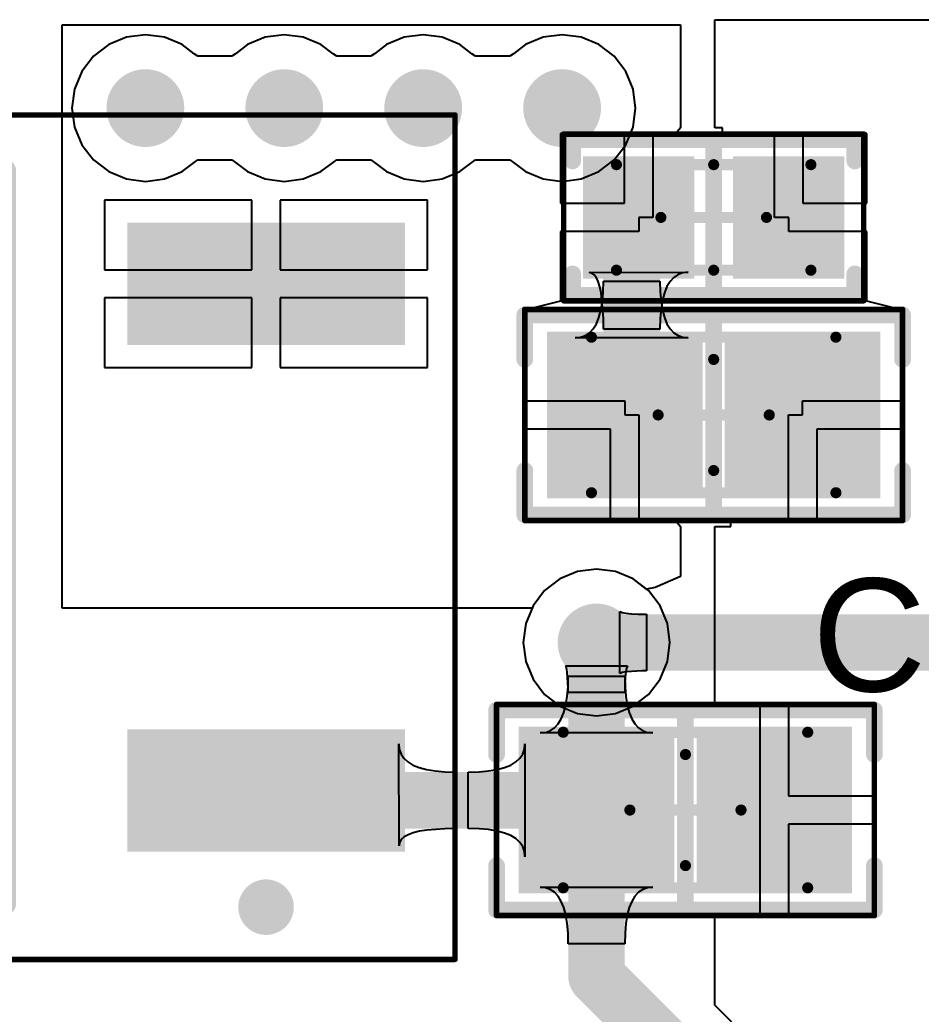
# Model space of a CAD drawing. Header units: inches. Extents: x -0.01 to 3.94, y -0.06 to 4.68.
# Drawn here: x 3.1642 to 3.4835, y 1.0077 to 1.36 of the extents above; entities that cross this region are included whole.
import ezdxf

# ---------------------------------------------------------------- set-up
doc = ezdxf.new("R2010")
doc.units = ezdxf.units.IN
doc.header["$MEASUREMENT"] = 0
for name, color, linetype in [('Bottom Layer', 5, 'Continuous'), ('Int1 -GND)', 16, 'Continuous'), ('Int2 -PWR)', 76, 'Continuous'), ('Top 3D Body', 56, 'Continuous'), ('Top Courtyard', 56, 'Continuous'), ('Top Layer', 1, 'Continuous'), ('Top Overlay', 2, 'Continuous'), ('Top Paste', 8, 'Continuous'), ('Top Solder', 216, 'Continuous'), ('Via Holes', 16, 'Continuous')]:
    doc.layers.add(name, color=color, linetype=linetype)
doc.styles.add('Arial', font='', dxfattribs={"height": 0.2})
doc.styles.get('Arial').set_extended_font_data('Arial')

# ---------------------------------------------------------------- blocks, each defined once
blk = doc.blocks.new('4BDA507D_BB70_4009_B963_85AD90086B51_463')
at = {"layer": 'Top Layer'}
for points in [[(-0.21654, 0.07008), (-0.21654, 0.10945), (-0.12205, 0.10945), (-0.12205, 0.07008)], [(-0.05118, -0.10925), (-0.05118, 0.10925), (0.21653, 0.10925), (0.21653, -0.10925)], [(-0.21654, -0.10945), (-0.21654, -0.07008), (-0.12205, -0.07008), (-0.12205, -0.10945)]]:
    blk.add_hatch(color=1, dxfattribs=at).paths.add_polyline_path(points)
at = {"layer": 'Top Paste'}
for points in [[(-0.21654, 0.07008), (-0.21654, 0.10945), (-0.12205, 0.10945), (-0.12205, 0.07008)], [(-0.05118, -0.10925), (-0.05118, 0.10925), (0.21653, 0.10925), (0.21653, -0.10925)], [(-0.21654, -0.10945), (-0.21654, -0.07008), (-0.12205, -0.07008), (-0.12205, -0.10945)]]:
    blk.add_hatch(color=8, dxfattribs=at).paths.add_polyline_path(points)
at = {"layer": 'Top Solder'}
for points in [[(-0.2185, 0.06811), (-0.2185, 0.11142), (-0.12008, 0.11142), (-0.12008, 0.06811)], [(-0.05315, -0.11122), (-0.05315, 0.11122), (0.2185, 0.11122), (0.2185, -0.11122)], [(-0.2185, -0.11142), (-0.2185, -0.06811), (-0.12008, -0.06811), (-0.12008, -0.11142)]]:
    blk.add_hatch(color=216, dxfattribs=at).paths.add_polyline_path(points)
at = {"layer": 'Top 3D Body'}
for points in [[(0.16732, 0.12992, 0.00394, 0.00394, 0), (-0.07677, 0.12992, 0.00394, 0.00394, 0)], [(-0.07677, 0.12992, 0.00394, 0.00394, 0), (-0.07677, -0.12992, 0.00394, 0.00394, 0)], [(0.16732, 0.12992, 0.00394, 0.00394, 0), (0.16732, -0.12992, 0.00394, 0.00394, 0)], [(0.16732, -0.12992, 0.00394, 0.00394, 0), (-0.07677, -0.12992, 0.00394, 0.00394, 0)]]:
    blk.add_lwpolyline(points, format="xyseb", dxfattribs=at)
for points in [[(-0.07776, 0.12992, 0.00197, 0.00197, 1), (-0.07579, 0.12992, 0.00197, 0.00197, 1)], [(-0.07776, 0.12992, 0.00197, 0.00197, 1), (-0.07579, 0.12992, 0.00197, 0.00197, 1)], [(0.16634, 0.12992, 0.00197, 0.00197, 1), (0.16831, 0.12992, 0.00197, 0.00197, 1)], [(0.16634, 0.12992, 0.00197, 0.00197, 1), (0.16831, 0.12992, 0.00197, 0.00197, 1)], [(-0.07776, -0.12992, 0.00197, 0.00197, 1), (-0.07579, -0.12992, 0.00197, 0.00197, 1)], [(-0.07776, -0.12992, 0.00197, 0.00197, 1), (-0.07579, -0.12992, 0.00197, 0.00197, 1)], [(0.16634, -0.12992, 0.00197, 0.00197, 1), (0.16831, -0.12992, 0.00197, 0.00197, 1)], [(0.16634, -0.12992, 0.00197, 0.00197, 1), (0.16831, -0.12992, 0.00197, 0.00197, 1)]]:
    blk.add_lwpolyline(points, format="xyseb", close=True, dxfattribs=at)
at = {"layer": 'Top Courtyard'}
for points in [[(0.23622, 0.14961, 0.00197, 0.00197, 0), (-0.23622, 0.14961, 0.00197, 0.00197, 0)], [(-0.23622, 0.14961, 0.00197, 0.00197, 0), (-0.23622, -0.14961, 0.00197, 0.00197, 0)], [(0.23622, 0.14961, 0.00197, 0.00197, 0), (0.23622, -0.14961, 0.00197, 0.00197, 0)], [(0, 0.01969, 0.00394, 0.00394, 0), (0, -0.01968, 0.00394, 0.00394, 0)], [(0.01968, 0, 0.00394, 0.00394, 0), (-0.01969, 0, 0.00394, 0.00394, 0)], [(0.23622, -0.14961, 0.00197, 0.00197, 0), (-0.23622, -0.14961, 0.00197, 0.00197, 0)]]:
    blk.add_lwpolyline(points, format="xyseb", dxfattribs=at)
for points in [[(-0.23671, 0.14961, 0.000984, 0.000984, 1), (-0.23573, 0.14961, 0.000984, 0.000984, 1)], [(-0.23671, 0.14961, 0.000984, 0.000984, 1), (-0.23573, 0.14961, 0.000984, 0.000984, 1)], [(0.23573, 0.14961, 0.000984, 0.000984, 1), (0.23671, 0.14961, 0.000984, 0.000984, 1)], [(0.23573, 0.14961, 0.000984, 0.000984, 1), (0.23671, 0.14961, 0.000984, 0.000984, 1)], [(-0.00098, 0.01969, 0.00197, 0.00197, 1), (0.00098, 0.01969, 0.00197, 0.00197, 1)], [(-0.02067, 0, 0.00197, 0.00197, 1), (-0.0187, 0, 0.00197, 0.00197, 1)], [(0.0187, 0, 0.00197, 0.00197, 1), (0.02067, 0, 0.00197, 0.00197, 1)], [(-0.00098, -0.01968, 0.00197, 0.00197, 1), (0.00098, -0.01968, 0.00197, 0.00197, 1)], [(-0.23671, -0.14961, 0.000984, 0.000984, 1), (-0.23573, -0.14961, 0.000984, 0.000984, 1)], [(-0.23671, -0.14961, 0.000984, 0.000984, 1), (-0.23573, -0.14961, 0.000984, 0.000984, 1)], [(0.23573, -0.14961, 0.000984, 0.000984, 1), (0.23671, -0.14961, 0.000984, 0.000984, 1)], [(0.23573, -0.14961, 0.000984, 0.000984, 1), (0.23671, -0.14961, 0.000984, 0.000984, 1)]]:
    blk.add_lwpolyline(points, format="xyseb", close=True, dxfattribs=at)
at = {"layer": 'Top Overlay'}
for points in [[(-0.16437, 0.1311, 0.00984, 0.00984, 1), (-0.17421, 0.1311, 0.00984, 0.00984, 1)], [(-0.17667, 0.1311, 0.00492, 0.00492, 1), (-0.17175, 0.1311, 0.00492, 0.00492, 1)], [(-0.16683, 0.1311, 0.00492, 0.00492, 1), (-0.16191, 0.1311, 0.00492, 0.00492, 1)], [(-0.07874, 0.12992, 0.00394, 0.00394, 1), (-0.0748, 0.12992, 0.00394, 0.00394, 1)], [(-0.07874, 0.12992, 0.00394, 0.00394, 1), (-0.0748, 0.12992, 0.00394, 0.00394, 1)], [(-0.0689, 0.12992, 0.00394, 0.00394, 1), (-0.06496, 0.12992, 0.00394, 0.00394, 1)], [(-0.07874, -0.12992, 0.00394, 0.00394, 1), (-0.0748, -0.12992, 0.00394, 0.00394, 1)], [(-0.07874, -0.12992, 0.00394, 0.00394, 1), (-0.0748, -0.12992, 0.00394, 0.00394, 1)], [(-0.0689, -0.12992, 0.00394, 0.00394, 1), (-0.06496, -0.12992, 0.00394, 0.00394, 1)]]:
    blk.add_lwpolyline(points, format="xyseb", close=True, dxfattribs=at)
for points in [[(-0.07677, 0.12992, 0.00787, 0.00787, 0), (-0.07677, -0.12992, 0.00787, 0.00787, 0)], [(-0.06693, 0.12992, 0.00787, 0.00787, 0), (-0.07677, 0.12992, 0.00787, 0.00787, 0)], [(-0.06693, -0.12992, 0.00787, 0.00787, 0), (-0.07677, -0.12992, 0.00787, 0.00787, 0)]]:
    blk.add_lwpolyline(points, format="xyseb", dxfattribs=at)
blk = doc.blocks.new('CAP_0805_2012_621')
at = {"layer": 'Top Layer'}
for points in [[(-0.05709, -0.02756), (-0.05709, 0.02756), (-0.00591, 0.02756), (-0.00591, -0.02756)], [(0.00591, -0.02756), (0.00591, 0.02756), (0.05709, 0.02756), (0.05709, -0.02756)]]:
    blk.add_hatch(color=1, dxfattribs=at).paths.add_polyline_path(points)
at = {"layer": 'Top Paste'}
for points in [[(-0.05709, -0.02756), (-0.05709, 0.02756), (-0.00591, 0.02756), (-0.00591, -0.02756)], [(0.00591, -0.02756), (0.00591, 0.02756), (0.05709, 0.02756), (0.05709, -0.02756)]]:
    blk.add_hatch(color=8, dxfattribs=at).paths.add_polyline_path(points)
at = {"layer": 'Top Solder'}
for points in [[(-0.05906, -0.02953), (-0.05906, 0.02953), (-0.00394, 0.02953), (-0.00394, -0.02953)], [(0.00394, -0.02953), (0.00394, 0.02953), (0.05905, 0.02953), (0.05905, -0.02953)]]:
    blk.add_hatch(color=216, dxfattribs=at).paths.add_polyline_path(points)
at = {"layer": 'Top 3D Body'}
for points in [[(-0.04331, 0.02756, 0.00394, 0.00394, 0), (0.04331, 0.02756, 0.00394, 0.00394, 0)], [(-0.04331, -0.02756, 0.00394, 0.00394, 0), (-0.04331, 0.02756, 0.00394, 0.00394, 0)], [(0.04331, -0.02756, 0.00394, 0.00394, 0), (0.04331, 0.02756, 0.00394, 0.00394, 0)], [(-0.04331, -0.02756, 0.00394, 0.00394, 0), (0.04331, -0.02756, 0.00394, 0.00394, 0)]]:
    blk.add_lwpolyline(points, format="xyseb", dxfattribs=at)
for points in [[(-0.04429, 0.02756, 0.00197, 0.00197, 1), (-0.04232, 0.02756, 0.00197, 0.00197, 1)], [(-0.04429, 0.02756, 0.00197, 0.00197, 1), (-0.04232, 0.02756, 0.00197, 0.00197, 1)], [(0.04232, 0.02756, 0.00197, 0.00197, 1), (0.04429, 0.02756, 0.00197, 0.00197, 1)], [(0.04232, 0.02756, 0.00197, 0.00197, 1), (0.04429, 0.02756, 0.00197, 0.00197, 1)], [(-0.04429, -0.02756, 0.00197, 0.00197, 1), (-0.04232, -0.02756, 0.00197, 0.00197, 1)], [(-0.04429, -0.02756, 0.00197, 0.00197, 1), (-0.04232, -0.02756, 0.00197, 0.00197, 1)], [(0.04232, -0.02756, 0.00197, 0.00197, 1), (0.04429, -0.02756, 0.00197, 0.00197, 1)], [(0.04232, -0.02756, 0.00197, 0.00197, 1), (0.04429, -0.02756, 0.00197, 0.00197, 1)]]:
    blk.add_lwpolyline(points, format="xyseb", close=True, dxfattribs=at)
at = {"layer": 'Top Courtyard'}
for points in [[(-0.06693, 0.0374, 0.00197, 0.00197, 0), (0.06693, 0.0374, 0.00197, 0.00197, 0)], [(-0.06693, -0.0374, 0.00197, 0.00197, 0), (-0.06693, 0.0374, 0.00197, 0.00197, 0)], [(0.06693, -0.0374, 0.00197, 0.00197, 0), (0.06693, 0.0374, 0.00197, 0.00197, 0)], [(0, -0.01969, 0.00394, 0.00394, 0), (0, 0.01968, 0.00394, 0.00394, 0)], [(-0.01968, 0, 0.00394, 0.00394, 0), (0.01969, 0, 0.00394, 0.00394, 0)], [(-0.06693, -0.0374, 0.00197, 0.00197, 0), (0.06693, -0.0374, 0.00197, 0.00197, 0)]]:
    blk.add_lwpolyline(points, format="xyseb", dxfattribs=at)
for points in [[(-0.06742, 0.0374, 0.000984, 0.000984, 1), (-0.06644, 0.0374, 0.000984, 0.000984, 1)], [(-0.06742, 0.0374, 0.000984, 0.000984, 1), (-0.06644, 0.0374, 0.000984, 0.000984, 1)], [(0.06644, 0.0374, 0.000984, 0.000984, 1), (0.06742, 0.0374, 0.000984, 0.000984, 1)], [(0.06644, 0.0374, 0.000984, 0.000984, 1), (0.06742, 0.0374, 0.000984, 0.000984, 1)], [(-0.00098, 0.01968, 0.00197, 0.00197, 1), (0.00098, 0.01968, 0.00197, 0.00197, 1)], [(-0.02067, 0, 0.00197, 0.00197, 1), (-0.0187, 0, 0.00197, 0.00197, 1)], [(0.0187, 0, 0.00197, 0.00197, 1), (0.02067, 0, 0.00197, 0.00197, 1)], [(-0.00098, -0.01969, 0.00197, 0.00197, 1), (0.00098, -0.01969, 0.00197, 0.00197, 1)], [(-0.06742, -0.0374, 0.000984, 0.000984, 1), (-0.06644, -0.0374, 0.000984, 0.000984, 1)], [(-0.06742, -0.0374, 0.000984, 0.000984, 1), (-0.06644, -0.0374, 0.000984, 0.000984, 1)], [(0.06644, -0.0374, 0.000984, 0.000984, 1), (0.06742, -0.0374, 0.000984, 0.000984, 1)], [(0.06644, -0.0374, 0.000984, 0.000984, 1), (0.06742, -0.0374, 0.000984, 0.000984, 1)]]:
    blk.add_lwpolyline(points, format="xyseb", close=True, dxfattribs=at)
at = {"layer": 'Top Overlay'}
for points in [[(-0.06693, 0.01968, 0.00591, 0.00591, 0), (-0.06693, 0.03543, 0.00591, 0.00591, 0)], [(-0.06693, 0.03543, 0.00591, 0.00591, 0), (0.06693, 0.03543, 0.00591, 0.00591, 0)], [(0, -0.03543, 0.00591, 0.00591, 0), (0, 0.03543, 0.00591, 0.00591, 0)], [(0.06693, 0.01968, 0.00591, 0.00591, 0), (0.06693, 0.03543, 0.00591, 0.00591, 0)], [(-0.06693, -0.03543, 0.00591, 0.00591, 0), (-0.06693, -0.01969, 0.00591, 0.00591, 0)], [(0.06693, -0.03543, 0.00591, 0.00591, 0), (0.06693, -0.01969, 0.00591, 0.00591, 0)], [(-0.06693, -0.03543, 0.00591, 0.00591, 0), (0.06693, -0.03543, 0.00591, 0.00591, 0)]]:
    blk.add_lwpolyline(points, format="xyseb", dxfattribs=at)
for points in [[(-0.0684, 0.03543, 0.00295, 0.00295, 1), (-0.06545, 0.03543, 0.00295, 0.00295, 1)], [(-0.0684, 0.03543, 0.00295, 0.00295, 1), (-0.06545, 0.03543, 0.00295, 0.00295, 1)], [(-0.00148, 0.03543, 0.00295, 0.00295, 1), (0.00148, 0.03543, 0.00295, 0.00295, 1)], [(0.06545, 0.03543, 0.00295, 0.00295, 1), (0.06841, 0.03543, 0.00295, 0.00295, 1)], [(0.06545, 0.03543, 0.00295, 0.00295, 1), (0.06841, 0.03543, 0.00295, 0.00295, 1)], [(-0.0684, 0.01968, 0.00295, 0.00295, 1), (-0.06545, 0.01968, 0.00295, 0.00295, 1)], [(0.06545, 0.01968, 0.00295, 0.00295, 1), (0.06841, 0.01968, 0.00295, 0.00295, 1)], [(-0.0684, -0.01969, 0.00295, 0.00295, 1), (-0.06545, -0.01969, 0.00295, 0.00295, 1)], [(0.06545, -0.01969, 0.00295, 0.00295, 1), (0.06841, -0.01969, 0.00295, 0.00295, 1)], [(-0.0684, -0.03543, 0.00295, 0.00295, 1), (-0.06545, -0.03543, 0.00295, 0.00295, 1)], [(-0.0684, -0.03543, 0.00295, 0.00295, 1), (-0.06545, -0.03543, 0.00295, 0.00295, 1)], [(-0.00148, -0.03543, 0.00295, 0.00295, 1), (0.00148, -0.03543, 0.00295, 0.00295, 1)], [(0.06545, -0.03543, 0.00295, 0.00295, 1), (0.06841, -0.03543, 0.00295, 0.00295, 1)], [(0.06545, -0.03543, 0.00295, 0.00295, 1), (0.06841, -0.03543, 0.00295, 0.00295, 1)]]:
    blk.add_lwpolyline(points, format="xyseb", close=True, dxfattribs=at)
blk = doc.blocks.new('CAP_0603_1608_624')
at = {"layer": 'Top Layer'}
for points in [[(-0.04429, -0.01968), (-0.04429, 0.01969), (-0.00886, 0.01969), (-0.00886, -0.01968)], [(0.00886, -0.01968), (0.00886, 0.01969), (0.04429, 0.01969), (0.04429, -0.01968)]]:
    blk.add_hatch(color=1, dxfattribs=at).paths.add_polyline_path(points)
at = {"layer": 'Top Paste'}
for points in [[(-0.04429, -0.01968), (-0.04429, 0.01969), (-0.00886, 0.01969), (-0.00886, -0.01968)], [(0.00886, -0.01968), (0.00886, 0.01969), (0.04429, 0.01969), (0.04429, -0.01968)]]:
    blk.add_hatch(color=8, dxfattribs=at).paths.add_polyline_path(points)
at = {"layer": 'Top Solder'}
for points in [[(-0.04626, -0.02165), (-0.04626, 0.02165), (-0.00689, 0.02165), (-0.00689, -0.02165)], [(0.00689, -0.02165), (0.00689, 0.02165), (0.04626, 0.02165), (0.04626, -0.02165)]]:
    blk.add_hatch(color=216, dxfattribs=at).paths.add_polyline_path(points)
at = {"layer": 'Top 3D Body'}
for points in [[(-0.03445, 0.0187, 0.00394, 0.00394, 0), (0.03445, 0.0187, 0.00394, 0.00394, 0)], [(-0.03445, -0.0187, 0.00394, 0.00394, 0), (-0.03445, 0.0187, 0.00394, 0.00394, 0)], [(0.03445, -0.0187, 0.00394, 0.00394, 0), (0.03445, 0.0187, 0.00394, 0.00394, 0)], [(-0.03445, -0.0187, 0.00394, 0.00394, 0), (0.03445, -0.0187, 0.00394, 0.00394, 0)]]:
    blk.add_lwpolyline(points, format="xyseb", dxfattribs=at)
for points in [[(-0.03543, 0.0187, 0.00197, 0.00197, 1), (-0.03346, 0.0187, 0.00197, 0.00197, 1)], [(-0.03543, 0.0187, 0.00197, 0.00197, 1), (-0.03346, 0.0187, 0.00197, 0.00197, 1)], [(0.03347, 0.0187, 0.00197, 0.00197, 1), (0.03543, 0.0187, 0.00197, 0.00197, 1)], [(0.03347, 0.0187, 0.00197, 0.00197, 1), (0.03543, 0.0187, 0.00197, 0.00197, 1)], [(-0.03543, -0.0187, 0.00197, 0.00197, 1), (-0.03346, -0.0187, 0.00197, 0.00197, 1)], [(-0.03543, -0.0187, 0.00197, 0.00197, 1), (-0.03346, -0.0187, 0.00197, 0.00197, 1)], [(0.03347, -0.0187, 0.00197, 0.00197, 1), (0.03543, -0.0187, 0.00197, 0.00197, 1)], [(0.03347, -0.0187, 0.00197, 0.00197, 1), (0.03543, -0.0187, 0.00197, 0.00197, 1)]]:
    blk.add_lwpolyline(points, format="xyseb", close=True, dxfattribs=at)
at = {"layer": 'Top Courtyard'}
for points in [[(-0.05315, 0.02953, 0.00197, 0.00197, 0), (0.05315, 0.02953, 0.00197, 0.00197, 0)], [(-0.05315, -0.02953, 0.00197, 0.00197, 0), (-0.05315, 0.02953, 0.00197, 0.00197, 0)], [(0.05315, -0.02953, 0.00197, 0.00197, 0), (0.05315, 0.02953, 0.00197, 0.00197, 0)], [(0, -0.0187, 0.00394, 0.00394, 0), (0, 0.0187, 0.00394, 0.00394, 0)], [(-0.0187, 0, 0.00394, 0.00394, 0), (0.0187, 0, 0.00394, 0.00394, 0)], [(-0.05315, -0.02953, 0.00197, 0.00197, 0), (0.05315, -0.02953, 0.00197, 0.00197, 0)]]:
    blk.add_lwpolyline(points, format="xyseb", dxfattribs=at)
for points in [[(-0.05364, 0.02953, 0.000984, 0.000984, 1), (-0.05266, 0.02953, 0.000984, 0.000984, 1)], [(-0.05364, 0.02953, 0.000984, 0.000984, 1), (-0.05266, 0.02953, 0.000984, 0.000984, 1)], [(0.05266, 0.02953, 0.000984, 0.000984, 1), (0.05364, 0.02953, 0.000984, 0.000984, 1)], [(0.05266, 0.02953, 0.000984, 0.000984, 1), (0.05364, 0.02953, 0.000984, 0.000984, 1)], [(-0.00098, 0.0187, 0.00197, 0.00197, 1), (0.00098, 0.0187, 0.00197, 0.00197, 1)], [(-0.01968, 0, 0.00197, 0.00197, 1), (-0.01772, 0, 0.00197, 0.00197, 1)], [(0.01772, 0, 0.00197, 0.00197, 1), (0.01969, 0, 0.00197, 0.00197, 1)], [(-0.00098, -0.0187, 0.00197, 0.00197, 1), (0.00098, -0.0187, 0.00197, 0.00197, 1)], [(-0.05364, -0.02953, 0.000984, 0.000984, 1), (-0.05266, -0.02953, 0.000984, 0.000984, 1)], [(-0.05364, -0.02953, 0.000984, 0.000984, 1), (-0.05266, -0.02953, 0.000984, 0.000984, 1)], [(0.05266, -0.02953, 0.000984, 0.000984, 1), (0.05364, -0.02953, 0.000984, 0.000984, 1)], [(0.05266, -0.02953, 0.000984, 0.000984, 1), (0.05364, -0.02953, 0.000984, 0.000984, 1)]]:
    blk.add_lwpolyline(points, format="xyseb", close=True, dxfattribs=at)
at = {"layer": 'Top Overlay'}
for points in [[(-0.05, 0.02, 0.00591, 0.00591, 0), (-0.05, 0.02756, 0.00591, 0.00591, 0)], [(-0.05, 0.02756, 0.00591, 0.00591, 0), (0.05, 0.02756, 0.00591, 0.00591, 0)], [(0, -0.02756, 0.00591, 0.00591, 0), (0, 0.02756, 0.00591, 0.00591, 0)], [(0.05, 0.02, 0.00591, 0.00591, 0), (0.05, 0.02756, 0.00591, 0.00591, 0)], [(-0.05, -0.02756, 0.00591, 0.00591, 0), (-0.05, -0.02, 0.00591, 0.00591, 0)], [(0.05, -0.02756, 0.00591, 0.00591, 0), (0.05, -0.02, 0.00591, 0.00591, 0)], [(-0.05, -0.02756, 0.00591, 0.00591, 0), (0.05, -0.02756, 0.00591, 0.00591, 0)]]:
    blk.add_lwpolyline(points, format="xyseb", dxfattribs=at)
for points in [[(-0.05148, 0.02756, 0.00295, 0.00295, 1), (-0.04852, 0.02756, 0.00295, 0.00295, 1)], [(-0.05148, 0.02756, 0.00295, 0.00295, 1), (-0.04852, 0.02756, 0.00295, 0.00295, 1)], [(-0.00148, 0.02756, 0.00295, 0.00295, 1), (0.00148, 0.02756, 0.00295, 0.00295, 1)], [(0.04852, 0.02756, 0.00295, 0.00295, 1), (0.05148, 0.02756, 0.00295, 0.00295, 1)], [(0.04852, 0.02756, 0.00295, 0.00295, 1), (0.05148, 0.02756, 0.00295, 0.00295, 1)], [(-0.05148, 0.02, 0.00295, 0.00295, 1), (-0.04852, 0.02, 0.00295, 0.00295, 1)], [(0.04852, 0.02, 0.00295, 0.00295, 1), (0.05148, 0.02, 0.00295, 0.00295, 1)], [(-0.05148, -0.02, 0.00295, 0.00295, 1), (-0.04852, -0.02, 0.00295, 0.00295, 1)], [(0.04852, -0.02, 0.00295, 0.00295, 1), (0.05148, -0.02, 0.00295, 0.00295, 1)], [(-0.05148, -0.02756, 0.00295, 0.00295, 1), (-0.04852, -0.02756, 0.00295, 0.00295, 1)], [(-0.05148, -0.02756, 0.00295, 0.00295, 1), (-0.04852, -0.02756, 0.00295, 0.00295, 1)], [(-0.00148, -0.02756, 0.00295, 0.00295, 1), (0.00148, -0.02756, 0.00295, 0.00295, 1)], [(0.04852, -0.02756, 0.00295, 0.00295, 1), (0.05148, -0.02756, 0.00295, 0.00295, 1)], [(0.04852, -0.02756, 0.00295, 0.00295, 1), (0.05148, -0.02756, 0.00295, 0.00295, 1)]]:
    blk.add_lwpolyline(points, format="xyseb", close=True, dxfattribs=at)
blk = doc.blocks.new('CAP_0805_2012_626')
at = {"layer": 'Top Layer'}
for points in [[(-0.05709, -0.02756), (-0.05709, 0.02756), (-0.00591, 0.02756), (-0.00591, -0.02756)], [(0.00591, -0.02756), (0.00591, 0.02756), (0.05709, 0.02756), (0.05709, -0.02756)]]:
    blk.add_hatch(color=1, dxfattribs=at).paths.add_polyline_path(points)
at = {"layer": 'Top Paste'}
for points in [[(-0.05709, -0.02756), (-0.05709, 0.02756), (-0.00591, 0.02756), (-0.00591, -0.02756)], [(0.00591, -0.02756), (0.00591, 0.02756), (0.05709, 0.02756), (0.05709, -0.02756)]]:
    blk.add_hatch(color=8, dxfattribs=at).paths.add_polyline_path(points)
at = {"layer": 'Top Solder'}
for points in [[(-0.05905, -0.02953), (-0.05905, 0.02953), (-0.00394, 0.02953), (-0.00394, -0.02953)], [(0.00394, -0.02953), (0.00394, 0.02953), (0.05906, 0.02953), (0.05906, -0.02953)]]:
    blk.add_hatch(color=216, dxfattribs=at).paths.add_polyline_path(points)
at = {"layer": 'Top 3D Body'}
for points in [[(-0.04331, 0.02756, 0.00394, 0.00394, 0), (0.04331, 0.02756, 0.00394, 0.00394, 0)], [(-0.04331, -0.02756, 0.00394, 0.00394, 0), (-0.04331, 0.02756, 0.00394, 0.00394, 0)], [(0.04331, -0.02756, 0.00394, 0.00394, 0), (0.04331, 0.02756, 0.00394, 0.00394, 0)], [(-0.04331, -0.02756, 0.00394, 0.00394, 0), (0.04331, -0.02756, 0.00394, 0.00394, 0)]]:
    blk.add_lwpolyline(points, format="xyseb", dxfattribs=at)
for points in [[(-0.04429, 0.02756, 0.00197, 0.00197, 1), (-0.04232, 0.02756, 0.00197, 0.00197, 1)], [(-0.04429, 0.02756, 0.00197, 0.00197, 1), (-0.04232, 0.02756, 0.00197, 0.00197, 1)], [(0.04232, 0.02756, 0.00197, 0.00197, 1), (0.04429, 0.02756, 0.00197, 0.00197, 1)], [(0.04232, 0.02756, 0.00197, 0.00197, 1), (0.04429, 0.02756, 0.00197, 0.00197, 1)], [(-0.04429, -0.02756, 0.00197, 0.00197, 1), (-0.04232, -0.02756, 0.00197, 0.00197, 1)], [(-0.04429, -0.02756, 0.00197, 0.00197, 1), (-0.04232, -0.02756, 0.00197, 0.00197, 1)], [(0.04232, -0.02756, 0.00197, 0.00197, 1), (0.04429, -0.02756, 0.00197, 0.00197, 1)], [(0.04232, -0.02756, 0.00197, 0.00197, 1), (0.04429, -0.02756, 0.00197, 0.00197, 1)]]:
    blk.add_lwpolyline(points, format="xyseb", close=True, dxfattribs=at)
at = {"layer": 'Top Courtyard'}
for points in [[(-0.06693, 0.0374, 0.00197, 0.00197, 0), (0.06693, 0.0374, 0.00197, 0.00197, 0)], [(-0.06693, -0.0374, 0.00197, 0.00197, 0), (-0.06693, 0.0374, 0.00197, 0.00197, 0)], [(0.06693, -0.0374, 0.00197, 0.00197, 0), (0.06693, 0.0374, 0.00197, 0.00197, 0)], [(0, -0.01969, 0.00394, 0.00394, 0), (0, 0.01968, 0.00394, 0.00394, 0)], [(-0.01969, 0, 0.00394, 0.00394, 0), (0.01968, 0, 0.00394, 0.00394, 0)], [(-0.06693, -0.0374, 0.00197, 0.00197, 0), (0.06693, -0.0374, 0.00197, 0.00197, 0)]]:
    blk.add_lwpolyline(points, format="xyseb", dxfattribs=at)
for points in [[(-0.06742, 0.0374, 0.000984, 0.000984, 1), (-0.06644, 0.0374, 0.000984, 0.000984, 1)], [(-0.06742, 0.0374, 0.000984, 0.000984, 1), (-0.06644, 0.0374, 0.000984, 0.000984, 1)], [(0.06644, 0.0374, 0.000984, 0.000984, 1), (0.06742, 0.0374, 0.000984, 0.000984, 1)], [(0.06644, 0.0374, 0.000984, 0.000984, 1), (0.06742, 0.0374, 0.000984, 0.000984, 1)], [(-0.00098, 0.01968, 0.00197, 0.00197, 1), (0.00098, 0.01968, 0.00197, 0.00197, 1)], [(-0.02067, 0, 0.00197, 0.00197, 1), (-0.0187, 0, 0.00197, 0.00197, 1)], [(0.0187, 0, 0.00197, 0.00197, 1), (0.02067, 0, 0.00197, 0.00197, 1)], [(-0.00098, -0.01969, 0.00197, 0.00197, 1), (0.00098, -0.01969, 0.00197, 0.00197, 1)], [(-0.06742, -0.0374, 0.000984, 0.000984, 1), (-0.06644, -0.0374, 0.000984, 0.000984, 1)], [(-0.06742, -0.0374, 0.000984, 0.000984, 1), (-0.06644, -0.0374, 0.000984, 0.000984, 1)], [(0.06644, -0.0374, 0.000984, 0.000984, 1), (0.06742, -0.0374, 0.000984, 0.000984, 1)], [(0.06644, -0.0374, 0.000984, 0.000984, 1), (0.06742, -0.0374, 0.000984, 0.000984, 1)]]:
    blk.add_lwpolyline(points, format="xyseb", close=True, dxfattribs=at)
at = {"layer": 'Top Overlay'}
for points in [[(-0.06693, 0.01968, 0.00591, 0.00591, 0), (-0.06693, 0.03543, 0.00591, 0.00591, 0)], [(-0.06693, 0.03543, 0.00591, 0.00591, 0), (0.06693, 0.03543, 0.00591, 0.00591, 0)], [(0, -0.03543, 0.00591, 0.00591, 0), (0, 0.03543, 0.00591, 0.00591, 0)], [(0.06693, 0.01968, 0.00591, 0.00591, 0), (0.06693, 0.03543, 0.00591, 0.00591, 0)], [(-0.06693, -0.03543, 0.00591, 0.00591, 0), (-0.06693, -0.01969, 0.00591, 0.00591, 0)], [(0.06693, -0.03543, 0.00591, 0.00591, 0), (0.06693, -0.01969, 0.00591, 0.00591, 0)], [(-0.06693, -0.03543, 0.00591, 0.00591, 0), (0.06693, -0.03543, 0.00591, 0.00591, 0)]]:
    blk.add_lwpolyline(points, format="xyseb", dxfattribs=at)
for points in [[(-0.06841, 0.03543, 0.00295, 0.00295, 1), (-0.06545, 0.03543, 0.00295, 0.00295, 1)], [(-0.06841, 0.03543, 0.00295, 0.00295, 1), (-0.06545, 0.03543, 0.00295, 0.00295, 1)], [(-0.00148, 0.03543, 0.00295, 0.00295, 1), (0.00148, 0.03543, 0.00295, 0.00295, 1)], [(0.06545, 0.03543, 0.00295, 0.00295, 1), (0.0684, 0.03543, 0.00295, 0.00295, 1)], [(0.06545, 0.03543, 0.00295, 0.00295, 1), (0.0684, 0.03543, 0.00295, 0.00295, 1)], [(-0.06841, 0.01968, 0.00295, 0.00295, 1), (-0.06545, 0.01968, 0.00295, 0.00295, 1)], [(0.06545, 0.01968, 0.00295, 0.00295, 1), (0.0684, 0.01968, 0.00295, 0.00295, 1)], [(-0.06841, -0.01969, 0.00295, 0.00295, 1), (-0.06545, -0.01969, 0.00295, 0.00295, 1)], [(0.06545, -0.01969, 0.00295, 0.00295, 1), (0.0684, -0.01969, 0.00295, 0.00295, 1)], [(-0.06841, -0.03543, 0.00295, 0.00295, 1), (-0.06545, -0.03543, 0.00295, 0.00295, 1)], [(-0.06841, -0.03543, 0.00295, 0.00295, 1), (-0.06545, -0.03543, 0.00295, 0.00295, 1)], [(-0.00148, -0.03543, 0.00295, 0.00295, 1), (0.00148, -0.03543, 0.00295, 0.00295, 1)], [(0.06545, -0.03543, 0.00295, 0.00295, 1), (0.0684, -0.03543, 0.00295, 0.00295, 1)], [(0.06545, -0.03543, 0.00295, 0.00295, 1), (0.0684, -0.03543, 0.00295, 0.00295, 1)]]:
    blk.add_lwpolyline(points, format="xyseb", close=True, dxfattribs=at)

msp = doc.modelspace()

# ---------------------------------------------------------------- hatches: boundary and pattern name
at = {"layer": 'Bottom Layer'}
h = msp.add_hatch(color=5, dxfattribs=at)
edge = h.paths.add_edge_path()
edge.add_arc((3.20866, 1.32874), 0.01378, 0, 360)
h = msp.add_hatch(color=5, dxfattribs=at)
edge = h.paths.add_edge_path()
edge.add_arc((3.25787, 1.32874), 0.01378, 0, 360)
h = msp.add_hatch(color=5, dxfattribs=at)
edge = h.paths.add_edge_path()
edge.add_arc((3.30709, 1.32874), 0.01378, 0, 360)
h = msp.add_hatch(color=5, dxfattribs=at)
edge = h.paths.add_edge_path()
edge.add_arc((3.3563, 1.32874), 0.01378, 0, 360)
h = msp.add_hatch(color=5, dxfattribs=at)
edge = h.paths.add_edge_path()
edge.add_arc((3.3685, 1.13937), 0.01378, 0, 360)
at = {"layer": 'Int1 -GND)'}
h = msp.add_hatch(color=7, dxfattribs=at)
edge = h.paths.add_edge_path()
edge.add_arc((3.20866, 1.32874), 0.01378, 0, 360)
h = msp.add_hatch(color=7, dxfattribs=at)
edge = h.paths.add_edge_path()
edge.add_arc((3.25787, 1.32874), 0.01378, 0, 360)
h = msp.add_hatch(color=7, dxfattribs=at)
edge = h.paths.add_edge_path()
edge.add_arc((3.30709, 1.32874), 0.01378, 0, 360)
h = msp.add_hatch(color=7, dxfattribs=at)
edge = h.paths.add_edge_path()
edge.add_arc((3.3563, 1.32874), 0.01378, 0, 360)
h = msp.add_hatch(color=7, dxfattribs=at)
edge = h.paths.add_edge_path()
edge.add_arc((3.3685, 1.13937), 0.01378, 0, 360)
at = {"layer": 'Int2 -PWR)'}
h = msp.add_hatch(color=7, dxfattribs=at)
edge = h.paths.add_edge_path()
edge.add_arc((3.20866, 1.32874), 0.01378, 0, 360)
h = msp.add_hatch(color=7, dxfattribs=at)
edge = h.paths.add_edge_path()
edge.add_arc((3.25787, 1.32874), 0.01378, 0, 360)
h = msp.add_hatch(color=7, dxfattribs=at)
edge = h.paths.add_edge_path()
edge.add_arc((3.30709, 1.32874), 0.01378, 0, 360)
h = msp.add_hatch(color=7, dxfattribs=at)
edge = h.paths.add_edge_path()
edge.add_arc((3.3563, 1.32874), 0.01378, 0, 360)
h = msp.add_hatch(color=7, dxfattribs=at)
edge = h.paths.add_edge_path()
edge.add_arc((3.3685, 1.13937), 0.01378, 0, 360)
at = {"layer": 'Top Layer'}
h = msp.add_hatch(color=1, dxfattribs=at)
edge = h.paths.add_edge_path()
edge.add_arc((3.20866, 1.32874), 0.01378, 0, 360)
h = msp.add_hatch(color=1, dxfattribs=at)
edge = h.paths.add_edge_path()
edge.add_arc((3.25787, 1.32874), 0.01378, 0, 360)
h = msp.add_hatch(color=1, dxfattribs=at)
edge = h.paths.add_edge_path()
edge.add_arc((3.30709, 1.32874), 0.01378, 0, 360)
h = msp.add_hatch(color=1, dxfattribs=at)
edge = h.paths.add_edge_path()
edge.add_arc((3.3563, 1.32874), 0.01378, 0, 360)
h = msp.add_hatch(color=1, dxfattribs=at)
edge = h.paths.add_edge_path()
edge.add_arc((3.3685, 1.13937), 0.01378, 0, 360)
at = {"layer": 'Via Holes'}
h = msp.add_hatch(color=7, dxfattribs=at)
edge = h.paths.add_edge_path()
edge.add_arc((3.20866, 1.32874), 0.00689, 0, 360)
h = msp.add_hatch(color=7, dxfattribs=at)
edge = h.paths.add_edge_path()
edge.add_arc((3.25787, 1.32874), 0.00689, 0, 360)
h = msp.add_hatch(color=7, dxfattribs=at)
edge = h.paths.add_edge_path()
edge.add_arc((3.30709, 1.32874), 0.00689, 0, 360)
h = msp.add_hatch(color=7, dxfattribs=at)
edge = h.paths.add_edge_path()
edge.add_arc((3.3563, 1.32874), 0.00689, 0, 360)
h = msp.add_hatch(color=7, dxfattribs=at)
edge = h.paths.add_edge_path()
edge.add_arc((3.3685, 1.13937), 0.00689, 0, 360)

# ---------------------------------------------------------------- linework, layer by layer
at = {"layer": 'Bottom Layer'}
for p, q in [((3.37678, 1.12835), (3.37678, 1.15039)), ((3.37678, 1.15039), (3.37712, 1.15019)), ((3.37712, 1.15019), (3.37759, 1.15002)), ((3.37759, 1.15002), (3.3782, 1.14987)), ((3.3782, 1.14987), (3.37895, 1.14974)), ((3.37895, 1.14974), (3.38084, 1.14953)), ((3.38084, 1.14953), (3.38328, 1.14941)), ((3.38328, 1.14941), (3.38625, 1.14937)), ((3.38625, 1.14937), (3.38625, 1.12937)), ((3.37712, 1.12854), (3.37678, 1.12835)), ((3.37759, 1.12872), (3.37712, 1.12854)), ((3.3782, 1.12887), (3.37759, 1.12872)), ((3.37895, 1.129), (3.3782, 1.12887)), ((3.3847, 1.12936), (3.37895, 1.129)), ((3.38625, 1.12937), (3.3847, 1.12936))]:
    msp.add_line(p, q, dxfattribs=at)
msp.add_lwpolyline([(3.3685, 1.13937, 0.02, 0.02, 0), (3.59063, 1.13937, 0.02, 0.02, 0)], format="xyseb", dxfattribs=at)
msp.add_lwpolyline([(3.3635, 1.13937, 0.01, 0.01, 1), (3.3735, 1.13937, 0.01, 0.01, 1)], format="xyseb", close=True, dxfattribs=at)
at = {"layer": 'Int1 -GND)'}
for p, q in [((3.20193, 1.35386), (3.19566, 1.35126)), ((3.20866, 1.35474), (3.20193, 1.35386)), ((3.21539, 1.35386), (3.20866, 1.35474)), ((3.22166, 1.35126), (3.21539, 1.35386)), ((3.25114, 1.35386), (3.24487, 1.35126)), ((3.25787, 1.35474), (3.25114, 1.35386)), ((3.2646, 1.35386), (3.25787, 1.35474)), ((3.27088, 1.35126), (3.2646, 1.35386)), ((3.30036, 1.35386), (3.29409, 1.35126)), ((3.30709, 1.35474), (3.30036, 1.35386)), ((3.31382, 1.35386), (3.30709, 1.35474)), ((3.32009, 1.35126), (3.31382, 1.35386)), ((3.34957, 1.35386), (3.3433, 1.35126)), ((3.3563, 1.35474), (3.34957, 1.35386)), ((3.36303, 1.35386), (3.3563, 1.35474)), ((3.3693, 1.35126), (3.36303, 1.35386)), ((3.19566, 1.35126), (3.19028, 1.34713)), ((3.22592, 1.34799), (3.22166, 1.35126)), ((3.24487, 1.35126), (3.24061, 1.34799)), ((3.27514, 1.34799), (3.27088, 1.35126)), ((3.29409, 1.35126), (3.28982, 1.34799)), ((3.32435, 1.34799), (3.32009, 1.35126)), ((3.3433, 1.35126), (3.33904, 1.34799)), ((3.37469, 1.34713), (3.3693, 1.35126)), ((3.19028, 1.34713), (3.18614, 1.34174)), ((3.22723, 1.34713), (3.22592, 1.34799)), ((3.23931, 1.34713), (3.22723, 1.34713)), ((3.24061, 1.34799), (3.23931, 1.34713)), ((3.27644, 1.34713), (3.27514, 1.34799)), ((3.28852, 1.34713), (3.27644, 1.34713)), ((3.28982, 1.34799), (3.28852, 1.34713)), ((3.32565, 1.34713), (3.32435, 1.34799)), ((3.33774, 1.34713), (3.32565, 1.34713)), ((3.33904, 1.34799), (3.33774, 1.34713)), ((3.37882, 1.34174), (3.37469, 1.34713)), ((3.18614, 1.34174), (3.18355, 1.33547)), ((3.38142, 1.33547), (3.37882, 1.34174)), ((3.18355, 1.33547), (3.18266, 1.32874)), ((3.3823, 1.32874), (3.38142, 1.33547)), ((3.18266, 1.32874), (3.18355, 1.32201)), ((3.38142, 1.32201), (3.3823, 1.32874)), ((3.18355, 1.32201), (3.18614, 1.31574)), ((3.37882, 1.31574), (3.38142, 1.32201)), ((3.18614, 1.31574), (3.19028, 1.31035)), ((3.37469, 1.31035), (3.37882, 1.31574)), ((3.19028, 1.31035), (3.19566, 1.30622)), ((3.22166, 1.30622), (3.22592, 1.30949)), ((3.22592, 1.30949), (3.22723, 1.31035)), ((3.22723, 1.31035), (3.23931, 1.31035)), ((3.23931, 1.31035), (3.24061, 1.30949)), ((3.24061, 1.30949), (3.24487, 1.30622)), ((3.27088, 1.30622), (3.27514, 1.30949)), ((3.27514, 1.30949), (3.27644, 1.31035)), ((3.27644, 1.31035), (3.28852, 1.31035)), ((3.28852, 1.31035), (3.28982, 1.30949)), ((3.28982, 1.30949), (3.29409, 1.30622)), ((3.32009, 1.30622), (3.32435, 1.30949)), ((3.32435, 1.30949), (3.32565, 1.31035)), ((3.32565, 1.31035), (3.33774, 1.31035)), ((3.33774, 1.31035), (3.33904, 1.30949)), ((3.33904, 1.30949), (3.3433, 1.30622)), ((3.3693, 1.30622), (3.37469, 1.31035)), ((3.19566, 1.30622), (3.20193, 1.30362)), ((3.20193, 1.30362), (3.20866, 1.30274)), ((3.20866, 1.30274), (3.21539, 1.30362)), ((3.21539, 1.30362), (3.22166, 1.30622)), ((3.24487, 1.30622), (3.25114, 1.30362)), ((3.25114, 1.30362), (3.25787, 1.30274)), ((3.25787, 1.30274), (3.2646, 1.30362)), ((3.2646, 1.30362), (3.27088, 1.30622)), ((3.29409, 1.30622), (3.30036, 1.30362)), ((3.30036, 1.30362), (3.30709, 1.30274)), ((3.30709, 1.30274), (3.31382, 1.30362)), ((3.31382, 1.30362), (3.32009, 1.30622)), ((3.3433, 1.30622), (3.34957, 1.30362)), ((3.34957, 1.30362), (3.3563, 1.30274)), ((3.3563, 1.30274), (3.36303, 1.30362)), ((3.36303, 1.30362), (3.3693, 1.30622)), ((3.36177, 1.16449), (3.3555, 1.16189)), ((3.3685, 1.16537), (3.36177, 1.16449)), ((3.37523, 1.16449), (3.3685, 1.16537)), ((3.38151, 1.16189), (3.37523, 1.16449)), ((3.3555, 1.16189), (3.35012, 1.15776)), ((3.38689, 1.15776), (3.38151, 1.16189)), ((3.35012, 1.15776), (3.34599, 1.15237)), ((3.39102, 1.15237), (3.38689, 1.15776)), ((3.34599, 1.15237), (3.34339, 1.1461)), ((3.39362, 1.1461), (3.39102, 1.15237)), ((3.34339, 1.1461), (3.3425, 1.13937)), ((3.39451, 1.13937), (3.39362, 1.1461)), ((3.3425, 1.13937), (3.34339, 1.13264)), ((3.39362, 1.13264), (3.39451, 1.13937)), ((3.34339, 1.13264), (3.34599, 1.12637)), ((3.39102, 1.12637), (3.39362, 1.13264)), ((3.34599, 1.12637), (3.35012, 1.12098)), ((3.38689, 1.12098), (3.39102, 1.12637)), ((3.35012, 1.12098), (3.3555, 1.11685)), ((3.38151, 1.11685), (3.38689, 1.12098)), ((3.3555, 1.11685), (3.36177, 1.11425)), ((3.37523, 1.11425), (3.38151, 1.11685)), ((3.36177, 1.11425), (3.3685, 1.11337)), ((3.3685, 1.11337), (3.37523, 1.11425))]:
    msp.add_line(p, q, dxfattribs=at)
at = {"layer": 'Int2 -PWR)'}
for p, q in [((3.36177, 1.16449), (3.3555, 1.16189)), ((3.3685, 1.16537), (3.36177, 1.16449)), ((3.37523, 1.16449), (3.3685, 1.16537)), ((3.38151, 1.16189), (3.37523, 1.16449)), ((3.3555, 1.16189), (3.35012, 1.15776)), ((3.38689, 1.15776), (3.38151, 1.16189)), ((3.35012, 1.15776), (3.34599, 1.15237)), ((3.39102, 1.15237), (3.38689, 1.15776)), ((3.34599, 1.15237), (3.34339, 1.1461)), ((3.39362, 1.1461), (3.39102, 1.15237)), ((3.34339, 1.1461), (3.3425, 1.13937)), ((3.39451, 1.13937), (3.39362, 1.1461)), ((3.3425, 1.13937), (3.34339, 1.13264)), ((3.39362, 1.13264), (3.39451, 1.13937)), ((3.34339, 1.13264), (3.34599, 1.12637)), ((3.39102, 1.12637), (3.39362, 1.13264)), ((3.34599, 1.12637), (3.35012, 1.12098)), ((3.38689, 1.12098), (3.39102, 1.12637)), ((3.35012, 1.12098), (3.3555, 1.11685)), ((3.38151, 1.11685), (3.38689, 1.12098)), ((3.3555, 1.11685), (3.36177, 1.11425)), ((3.37523, 1.11425), (3.38151, 1.11685)), ((3.36177, 1.11425), (3.3685, 1.11337)), ((3.3685, 1.11337), (3.37523, 1.11425))]:
    msp.add_line(p, q, dxfattribs=at)
at = {"layer": 'Top Layer'}
for p, q in [((3.41044, 1.32169), (3.41044, 1.36)), ((3.41044, 1.36), (3.62044, 1.36)), ((3.17913, 1.15157), (3.17913, 1.35827)), ((3.17913, 1.35827), (3.39821, 1.35827)), ((3.39821, 1.35827), (3.39821, 1.32169)), ((3.39821, 1.32169), (3.39656, 1.31969)), ((3.41314, 1.32169), (3.41044, 1.32169)), ((3.41314, 1.31969), (3.41314, 1.32169)), ((3.37843, 1.31969), (3.35571, 1.31969)), ((3.35571, 1.31969), (3.35571, 1.295)), ((3.37843, 1.295), (3.37843, 1.31969)), ((3.39656, 1.31969), (3.38843, 1.31969)), ((3.38843, 1.31969), (3.38843, 1.29)), ((3.43158, 1.31969), (3.41314, 1.31969)), ((3.43158, 1.29), (3.43158, 1.31969)), ((3.46429, 1.31969), (3.44158, 1.31969)), ((3.44158, 1.31969), (3.44158, 1.295)), ((3.46429, 1.295), (3.46429, 1.31969)), ((3.24642, 1.29614), (3.19417, 1.29614)), ((3.19417, 1.29614), (3.19417, 1.27146)), ((3.24642, 1.27146), (3.24642, 1.29614)), ((3.30866, 1.29614), (3.25642, 1.29614)), ((3.25642, 1.29614), (3.25642, 1.27146)), ((3.30866, 1.27146), (3.30866, 1.29614)), ((3.35571, 1.295), (3.37843, 1.295)), ((3.44158, 1.295), (3.46429, 1.295)), ((3.38843, 1.29), (3.38343, 1.29)), ((3.38343, 1.29), (3.38343, 1.285)), ((3.43658, 1.29), (3.43158, 1.29)), ((3.43658, 1.285), (3.43658, 1.29)), ((3.38343, 1.285), (3.35571, 1.285)), ((3.35571, 1.285), (3.35571, 1.26032)), ((3.46429, 1.285), (3.43658, 1.285)), ((3.46429, 1.26032), (3.46429, 1.285)), ((3.19417, 1.27146), (3.24642, 1.27146)), ((3.25642, 1.27146), (3.30866, 1.27146)), ((3.36583, 1.27044), (3.40096, 1.27056)), ((3.3668, 1.27024), (3.36583, 1.27044)), ((3.36768, 1.26964), (3.3668, 1.27024)), ((3.36845, 1.26864), (3.36768, 1.26964)), ((3.36912, 1.26724), (3.36845, 1.26864)), ((3.39586, 1.26873), (3.39456, 1.26732)), ((3.39736, 1.26974), (3.39586, 1.26873)), ((3.39906, 1.27035), (3.39736, 1.26974)), ((3.40096, 1.27056), (3.39906, 1.27035)), ((3.36968, 1.26544), (3.36912, 1.26724)), ((3.37014, 1.26324), (3.36968, 1.26544)), ((3.37086, 1.26362), (3.37096, 1.26744)), ((3.37096, 1.26744), (3.39096, 1.26744)), ((3.39096, 1.26744), (3.39106, 1.26362)), ((3.39346, 1.26551), (3.39256, 1.2633)), ((3.39456, 1.26732), (3.39346, 1.26551)), ((3.24642, 1.26146), (3.19417, 1.26146)), ((3.19417, 1.26146), (3.19417, 1.23677)), ((3.24642, 1.23677), (3.24642, 1.26146)), ((3.30866, 1.26146), (3.25642, 1.26146)), ((3.25642, 1.26146), (3.25642, 1.23677)), ((3.30866, 1.23677), (3.30866, 1.26146)), ((3.37091, 1.25424), (3.37014, 1.26324)), ((3.37056, 1.2602), (3.37086, 1.26362)), ((3.39106, 1.26362), (3.39136, 1.2602)), ((3.39256, 1.2633), (3.39186, 1.26068)), ((3.35571, 1.26032), (3.34485, 1.25756)), ((3.37006, 1.25718), (3.37056, 1.2602)), ((3.39186, 1.26068), (3.39136, 1.25767)), ((3.39136, 1.2602), (3.39186, 1.25718)), ((3.47515, 1.25756), (3.46429, 1.26032)), ((3.34485, 1.25756), (3.34291, 1.25756)), ((3.34291, 1.25756), (3.34291, 1.225)), ((3.36846, 1.25235), (3.36936, 1.25456)), ((3.36936, 1.25456), (3.37006, 1.25718)), ((3.37096, 1.25044), (3.37091, 1.25424)), ((3.39106, 1.25425), (3.39096, 1.25044)), ((3.39136, 1.25767), (3.39106, 1.25425)), ((3.39186, 1.25718), (3.39256, 1.25456)), ((3.39256, 1.25456), (3.39346, 1.25235)), ((3.47709, 1.25756), (3.47515, 1.25756)), ((3.47709, 1.225), (3.47709, 1.25756)), ((3.36736, 1.25054), (3.36846, 1.25235)), ((3.39346, 1.25235), (3.39456, 1.25054)), ((3.36096, 1.24732), (3.36286, 1.24752)), ((3.40096, 1.24732), (3.36096, 1.24732)), ((3.36286, 1.24752), (3.36456, 1.24812)), ((3.36456, 1.24812), (3.36606, 1.24913)), ((3.36606, 1.24913), (3.36736, 1.25054)), ((3.39096, 1.25044), (3.37096, 1.25044)), ((3.39456, 1.25054), (3.39586, 1.24913)), ((3.39586, 1.24913), (3.39736, 1.24812)), ((3.39736, 1.24812), (3.39906, 1.24752)), ((3.39906, 1.24752), (3.40096, 1.24732)), ((3.19417, 1.23677), (3.24642, 1.23677)), ((3.25642, 1.23677), (3.30866, 1.23677)), ((3.34291, 1.225), (3.3785, 1.225)), ((3.3785, 1.225), (3.3785, 1.22)), ((3.4415, 1.22), (3.4415, 1.225)), ((3.4415, 1.225), (3.47709, 1.225)), ((3.3785, 1.22), (3.3835, 1.22)), ((3.3835, 1.22), (3.3835, 1.18244)), ((3.4365, 1.18244), (3.4365, 1.22)), ((3.4365, 1.22), (3.4415, 1.22)), ((3.3735, 1.215), (3.34291, 1.215)), ((3.34291, 1.215), (3.34291, 1.18244)), ((3.3735, 1.18244), (3.3735, 1.215)), ((3.47709, 1.215), (3.4465, 1.215)), ((3.4465, 1.215), (3.4465, 1.18244)), ((3.47709, 1.18244), (3.47709, 1.215)), ((3.34291, 1.18244), (3.3735, 1.18244)), ((3.3835, 1.18244), (3.39656, 1.18244)), ((3.39656, 1.18244), (3.39821, 1.18044)), ((3.39821, 1.18044), (3.39821, 1.16272)), ((3.41044, 1.11756), (3.41044, 1.18044)), ((3.41044, 1.18044), (3.41609, 1.18044)), ((3.41609, 1.18044), (3.41609, 1.18244)), ((3.41609, 1.18244), (3.4365, 1.18244)), ((3.4465, 1.18244), (3.47709, 1.18244)), ((3.36177, 1.16449), (3.3555, 1.16189)), ((3.3685, 1.16537), (3.36177, 1.16449)), ((3.37523, 1.16449), (3.3685, 1.16537)), ((3.38151, 1.16189), (3.37523, 1.16449)), ((3.39821, 1.16272), (3.38929, 1.15881)), ((3.3555, 1.16189), (3.35012, 1.15776)), ((3.38621, 1.15828), (3.38151, 1.16189)), ((3.35012, 1.15776), (3.34599, 1.15237)), ((3.38929, 1.15881), (3.38621, 1.15828)), ((3.34599, 1.15237), (3.34566, 1.15157)), ((3.34566, 1.15157), (3.17913, 1.15157)), ((3.35768, 1.13076), (3.35749, 1.1311)), ((3.35749, 1.1311), (3.37952, 1.1311)), ((3.37952, 1.1311), (3.37933, 1.13076)), ((3.35785, 1.13028), (3.35768, 1.13076)), ((3.35801, 1.12967), (3.35785, 1.13028)), ((3.35814, 1.12893), (3.35801, 1.12967)), ((3.35849, 1.12318), (3.35814, 1.12893)), ((3.3584, 1.12362), (3.3585, 1.12744)), ((3.3585, 1.12744), (3.3785, 1.12744)), ((3.3785, 1.12744), (3.3786, 1.12362)), ((3.37887, 1.12893), (3.37867, 1.12703)), ((3.379, 1.12967), (3.37887, 1.12893)), ((3.37916, 1.13028), (3.379, 1.12967)), ((3.37933, 1.13076), (3.37916, 1.13028)), ((3.37854, 1.1246), (3.3785, 1.12162)), ((3.37867, 1.12703), (3.37854, 1.1246)), ((3.3581, 1.1202), (3.3584, 1.12362)), ((3.3585, 1.12162), (3.35849, 1.12318)), ((3.3785, 1.12162), (3.3585, 1.12162)), ((3.3786, 1.12362), (3.3789, 1.1202)), ((3.3569, 1.11456), (3.3576, 1.11718)), ((3.3576, 1.11718), (3.3581, 1.1202)), ((3.3789, 1.1202), (3.3794, 1.11718)), ((3.3794, 1.11718), (3.3801, 1.11456)), ((3.4265, 1.11756), (3.41044, 1.11756)), ((3.4265, 1.08), (3.4265, 1.11756)), ((3.46709, 1.11756), (3.4365, 1.11756)), ((3.4365, 1.11756), (3.4365, 1.085)), ((3.46709, 1.085), (3.46709, 1.11756)), ((3.356, 1.11235), (3.3569, 1.11456)), ((3.3801, 1.11456), (3.381, 1.11235)), ((3.3536, 1.10913), (3.3549, 1.11054)), ((3.3549, 1.11054), (3.356, 1.11235)), ((3.381, 1.11235), (3.3821, 1.11054)), ((3.3821, 1.11054), (3.3834, 1.10913)), ((3.3485, 1.10732), (3.3504, 1.10752)), ((3.3885, 1.10732), (3.3485, 1.10732)), ((3.3504, 1.10752), (3.3521, 1.10812)), ((3.3521, 1.10812), (3.3536, 1.10913)), ((3.3834, 1.10913), (3.3849, 1.10812)), ((3.3849, 1.10812), (3.3866, 1.10752)), ((3.3866, 1.10752), (3.3885, 1.10732)), ((3.29854, 1.06736), (3.29842, 1.10346)), ((3.29842, 1.10346), (3.29863, 1.10156)), ((3.34295, 1.10156), (3.34315, 1.10346)), ((3.34315, 1.10346), (3.34315, 1.06346)), ((3.29863, 1.10156), (3.29924, 1.09986)), ((3.29924, 1.09986), (3.30025, 1.09836)), ((3.34134, 1.09836), (3.34235, 1.09986)), ((3.34235, 1.09986), (3.34295, 1.10156)), ((3.30025, 1.09836), (3.30166, 1.09706)), ((3.30166, 1.09706), (3.30347, 1.09596)), ((3.30347, 1.09596), (3.30568, 1.09506)), ((3.33591, 1.09506), (3.33812, 1.09596)), ((3.33812, 1.09596), (3.33993, 1.09706)), ((3.33993, 1.09706), (3.34134, 1.09836)), ((3.30568, 1.09506), (3.30829, 1.09436)), ((3.30829, 1.09436), (3.31131, 1.09386)), ((3.31131, 1.09386), (3.31472, 1.09356)), ((3.31472, 1.09356), (3.31854, 1.09346)), ((3.31854, 1.09346), (3.31854, 1.07346)), ((3.32303, 1.09346), (3.32686, 1.09356)), ((3.32303, 1.07346), (3.32303, 1.09346)), ((3.32686, 1.09356), (3.33028, 1.09386)), ((3.33028, 1.09386), (3.33329, 1.09436)), ((3.33329, 1.09436), (3.33591, 1.09506)), ((3.4365, 1.085), (3.46709, 1.085)), ((3.4265, 1.04244), (3.4265, 1.08)), ((3.46709, 1.075), (3.4365, 1.075)), ((3.4365, 1.075), (3.4365, 1.04244)), ((3.46709, 1.04244), (3.46709, 1.075)), ((3.30174, 1.07127), (3.30034, 1.07048)), ((3.30354, 1.07194), (3.30174, 1.07127)), ((3.30574, 1.07249), (3.30354, 1.07194)), ((3.30834, 1.07292), (3.30574, 1.07249)), ((3.31474, 1.0734), (3.30834, 1.07292)), ((3.31854, 1.07346), (3.31474, 1.0734)), ((3.32686, 1.07336), (3.32303, 1.07346)), ((3.33028, 1.07306), (3.32686, 1.07336)), ((3.33329, 1.07256), (3.33028, 1.07306)), ((3.33591, 1.07186), (3.33329, 1.07256)), ((3.33812, 1.07096), (3.33591, 1.07186)), ((3.29874, 1.06852), (3.29854, 1.06736)), ((3.29934, 1.06956), (3.29874, 1.06852)), ((3.30034, 1.07048), (3.29934, 1.06956)), ((3.33993, 1.06986), (3.33812, 1.07096)), ((3.34134, 1.06856), (3.33993, 1.06986)), ((3.34235, 1.06706), (3.34134, 1.06856)), ((3.34295, 1.06536), (3.34235, 1.06706)), ((3.34315, 1.06346), (3.34295, 1.06536)), ((3.3504, 1.05248), (3.3485, 1.05268)), ((3.3485, 1.05268), (3.3885, 1.05268)), ((3.3521, 1.05188), (3.3504, 1.05248)), ((3.3536, 1.05087), (3.3521, 1.05188)), ((3.3549, 1.04946), (3.3536, 1.05087)), ((3.3834, 1.05087), (3.3821, 1.04946)), ((3.3849, 1.05188), (3.3834, 1.05087)), ((3.3866, 1.05248), (3.3849, 1.05188)), ((3.3885, 1.05268), (3.3866, 1.05248)), ((3.356, 1.04765), (3.3549, 1.04946)), ((3.3569, 1.04544), (3.356, 1.04765)), ((3.381, 1.04765), (3.3801, 1.04544)), ((3.3821, 1.04946), (3.381, 1.04765)), ((3.3576, 1.04282), (3.3569, 1.04544)), ((3.3801, 1.04544), (3.3794, 1.04282)), ((3.3581, 1.0398), (3.3576, 1.04282)), ((3.3584, 1.03638), (3.3581, 1.0398)), ((3.3789, 1.0398), (3.3786, 1.03638)), ((3.3794, 1.04282), (3.3789, 1.0398)), ((3.41044, 1.01081), (3.41044, 1.04244)), ((3.41044, 1.04244), (3.4265, 1.04244)), ((3.4365, 1.04244), (3.46709, 1.04244)), ((3.3585, 1.03256), (3.3584, 1.03638)), ((3.3786, 1.03638), (3.3785, 1.03256)), ((3.3785, 1.03256), (3.3585, 1.03256)), ((3.42216, 0.99909), (3.41044, 1.01081))]:
    msp.add_line(p, q, dxfattribs=at)
for points in [[(3.38096, 1.28754, 0.02, 0.02, 0), (3.38343, 1.29, 0.02, 0.02, 0)], [(3.38096, 1.22246, 0.02, 0.02, 0), (3.38096, 1.28754, 0.02, 0.02, 0)], [(3.25142, 1.26646, 0.02, 0.02, 0), (3.27898, 1.26646, 0.02, 0.02, 0)], [(3.37598, 1.22252, 0.02, 0.02, 0), (3.3785, 1.22, 0.02, 0.02, 0)], [(3.3785, 1.22, 0.02, 0.02, 0), (3.38096, 1.22246, 0.02, 0.02, 0)], [(3.3685, 1.08, 0.02, 0.02, 0), (3.3685, 1.13937, 0.02, 0.02, 0)], [(3.25142, 1.08693, 0.02, 0.02, 0), (3.25488, 1.08346, 0.02, 0.02, 0)], [(3.25488, 1.08346, 0.02, 0.02, 0), (3.36504, 1.08346, 0.02, 0.02, 0)], [(3.36504, 1.08346, 0.02, 0.02, 0), (3.3685, 1.08, 0.02, 0.02, 0)], [(3.3685, 1.02102, 0.02, 0.02, 0), (3.3685, 1.08, 0.02, 0.02, 0)], [(3.3685, 1.02102, 0.02, 0.02, 0), (3.42803, 0.9615, 0.02, 0.02, 0)]]:
    msp.add_lwpolyline(points, format="xyseb", dxfattribs=at)
for points in [[(3.37596, 1.28754, 0.01, 0.01, 1), (3.38596, 1.28754, 0.01, 0.01, 1)], [(3.37596, 1.28754, 0.01, 0.01, 1), (3.38596, 1.28754, 0.01, 0.01, 1)], [(3.37843, 1.29, 0.01, 0.01, 1), (3.38843, 1.29, 0.01, 0.01, 1)], [(3.24642, 1.26646, 0.01, 0.01, 1), (3.25642, 1.26646, 0.01, 0.01, 1)], [(3.27398, 1.26646, 0.01, 0.01, 1), (3.28398, 1.26646, 0.01, 0.01, 1)], [(3.37098, 1.22252, 0.01, 0.01, 1), (3.38098, 1.22252, 0.01, 0.01, 1)], [(3.3735, 1.22, 0.01, 0.01, 1), (3.3835, 1.22, 0.01, 0.01, 1)], [(3.3735, 1.22, 0.01, 0.01, 1), (3.3835, 1.22, 0.01, 0.01, 1)], [(3.37596, 1.22246, 0.01, 0.01, 1), (3.38596, 1.22246, 0.01, 0.01, 1)], [(3.37596, 1.22246, 0.01, 0.01, 1), (3.38596, 1.22246, 0.01, 0.01, 1)], [(3.3635, 1.13937, 0.01, 0.01, 1), (3.3735, 1.13937, 0.01, 0.01, 1)], [(3.24642, 1.08693, 0.01, 0.01, 1), (3.25642, 1.08693, 0.01, 0.01, 1)], [(3.24988, 1.08346, 0.01, 0.01, 1), (3.25988, 1.08346, 0.01, 0.01, 1)], [(3.24988, 1.08346, 0.01, 0.01, 1), (3.25988, 1.08346, 0.01, 0.01, 1)], [(3.36004, 1.08346, 0.01, 0.01, 1), (3.37004, 1.08346, 0.01, 0.01, 1)], [(3.36004, 1.08346, 0.01, 0.01, 1), (3.37004, 1.08346, 0.01, 0.01, 1)], [(3.3635, 1.08, 0.01, 0.01, 1), (3.3735, 1.08, 0.01, 0.01, 1)], [(3.3635, 1.08, 0.01, 0.01, 1), (3.3735, 1.08, 0.01, 0.01, 1)], [(3.3635, 1.08, 0.01, 0.01, 1), (3.3735, 1.08, 0.01, 0.01, 1)], [(3.3635, 1.02102, 0.01, 0.01, 1), (3.3735, 1.02102, 0.01, 0.01, 1)], [(3.3635, 1.02102, 0.01, 0.01, 1), (3.3735, 1.02102, 0.01, 0.01, 1)]]:
    msp.add_lwpolyline(points, format="xyseb", close=True, dxfattribs=at)

# ---------------------------------------------------------------- block references
at = {"rotation": 180}
msp.add_blockref('4BDA507D_BB70_4009_B963_85AD90086B51_463', (3.08213, 1.17669), dxfattribs=at)
for name, p in [('CAP_0603_1608_624', (3.41, 1.29)), ('CAP_0805_2012_621', (3.41, 1.22)), ('CAP_0805_2012_626', (3.4, 1.08))]:
    msp.add_blockref(name, p)

# ---------------------------------------------------------------- texts
at = {"layer": 'Top Overlay', "style": 'Arial'}
msp.add_text('C5', height=0.04, dxfattribs=at).set_placement((3.44488, 1.12205))

doc.saveas('drawing.dxf')
